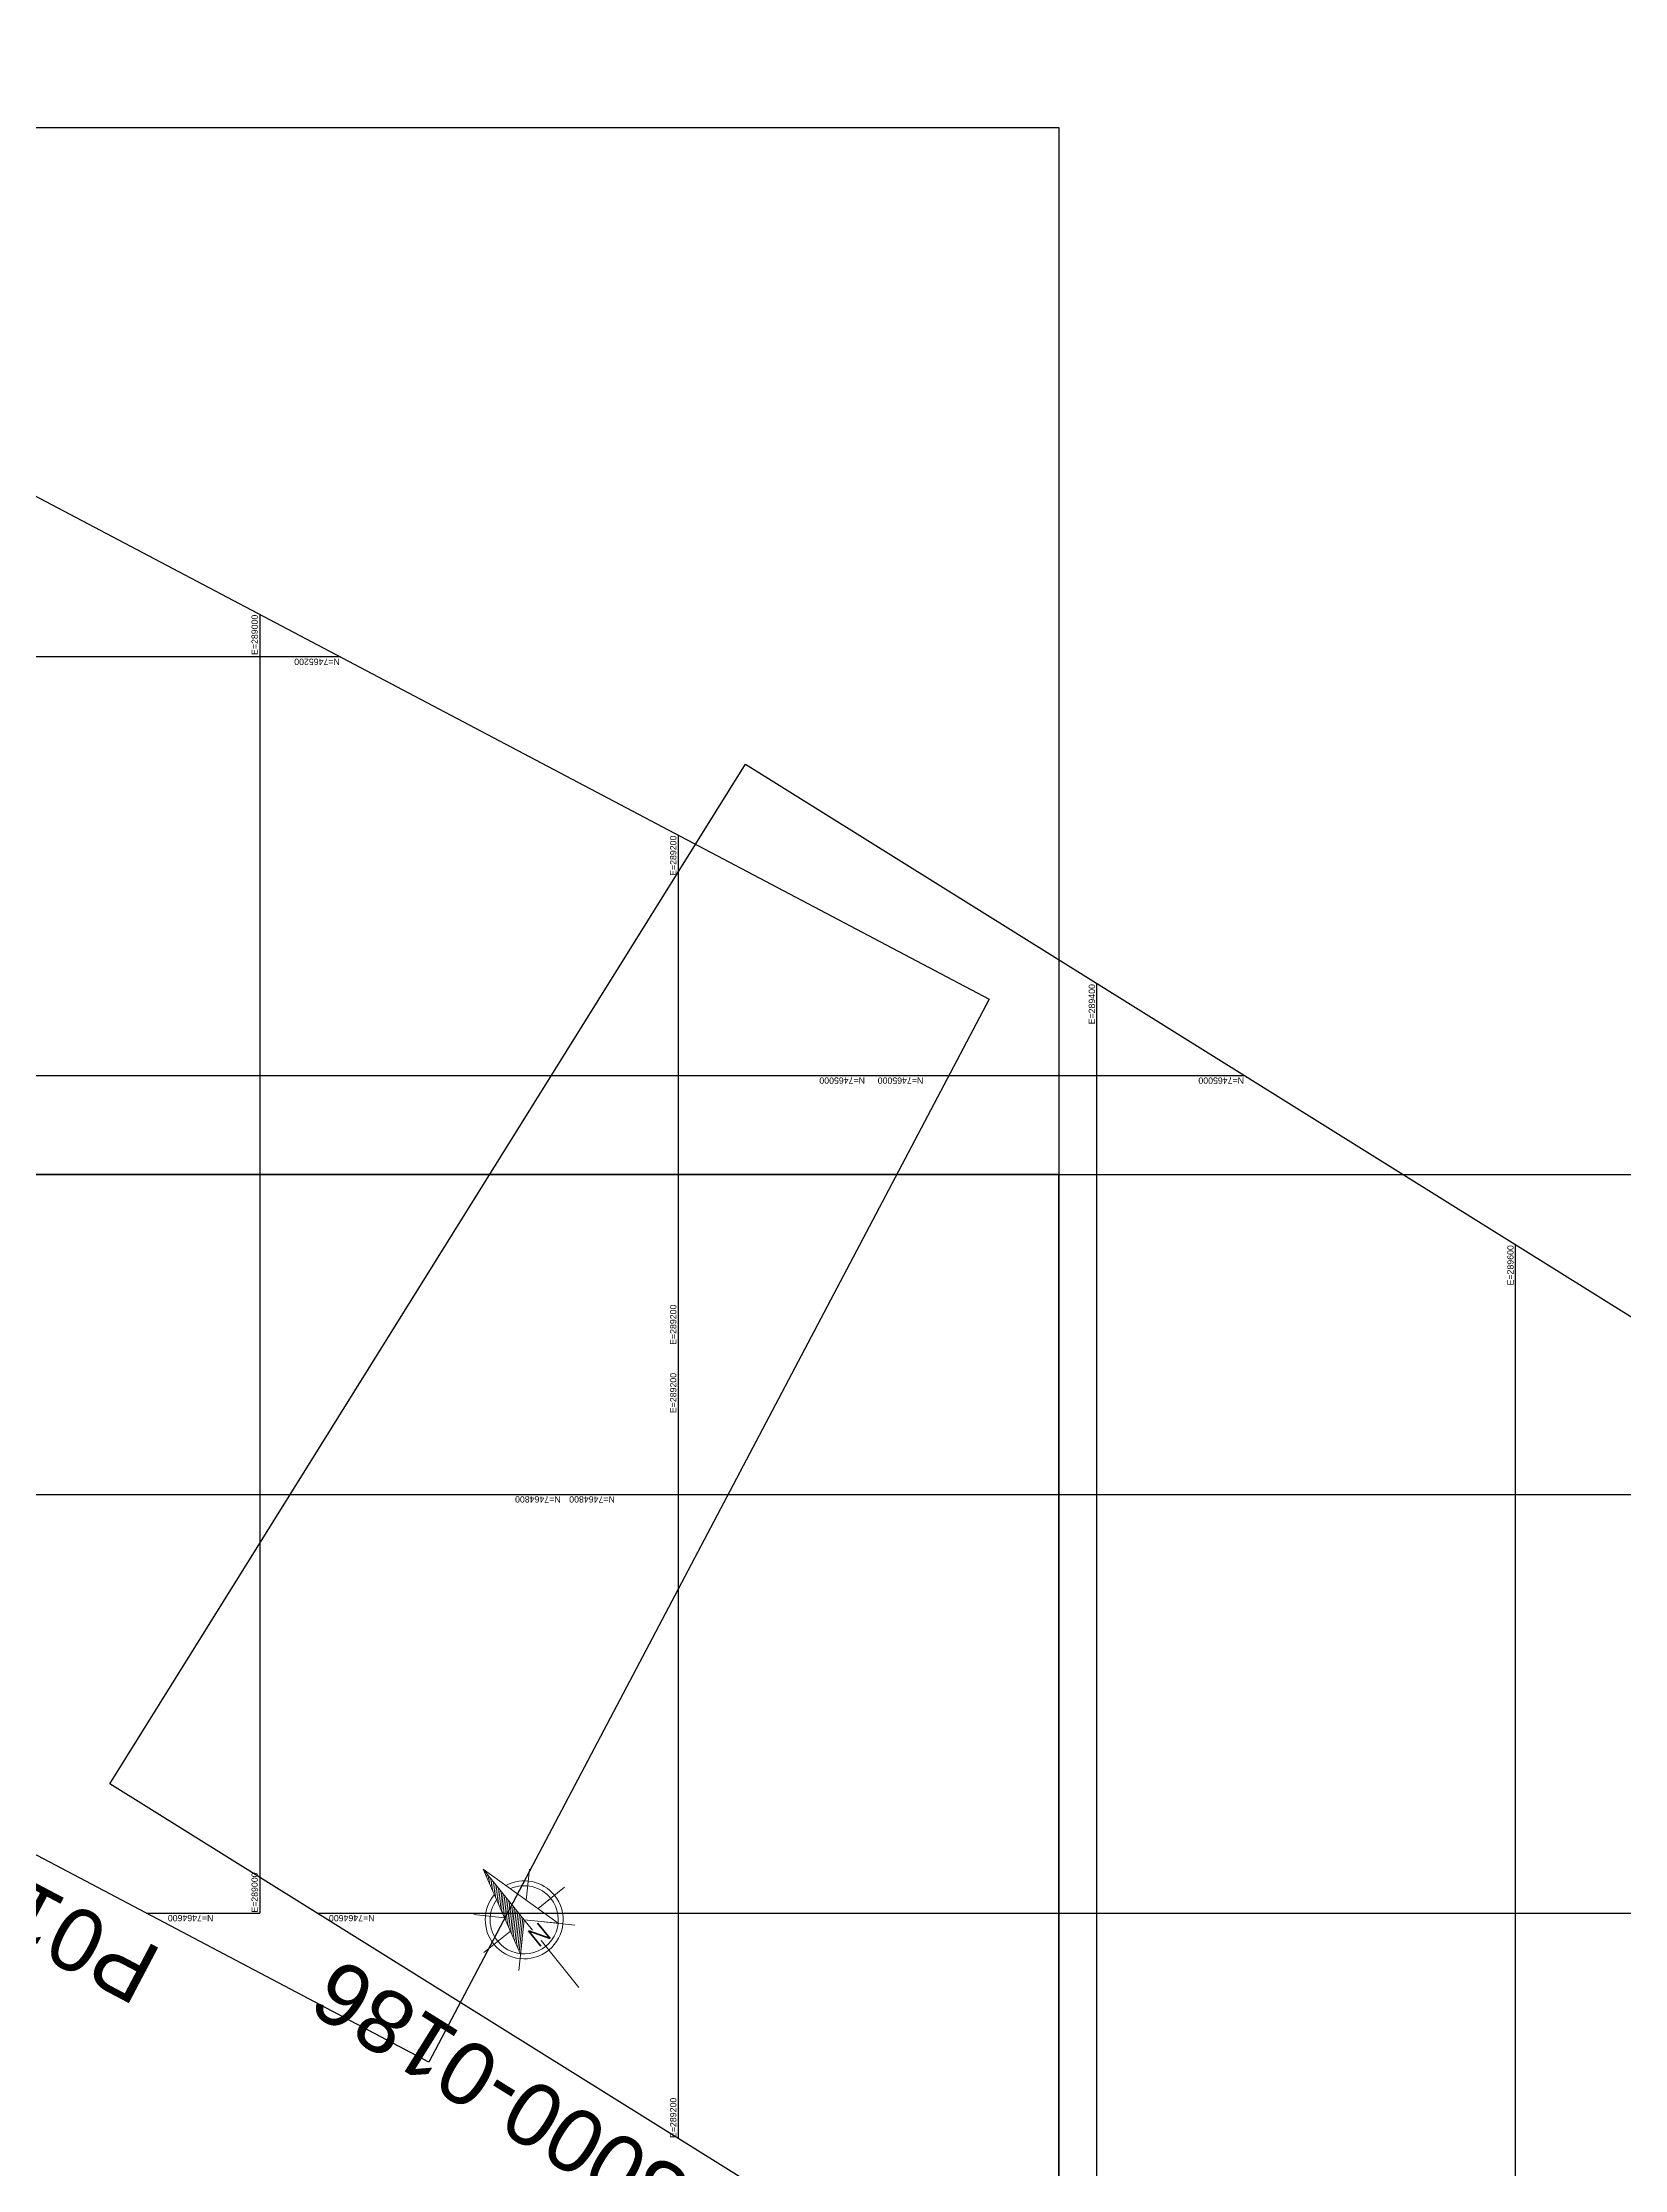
# Model space of a CAD drawing. Header units: metres. Extents: x 286076 to 340267, y 7379330 to 7467005.
# Drawn here: x 288896 to 289652, y 7464478 to 7465493 of the extents above; entities that cross this region are included whole.
import ezdxf
from ezdxf.enums import TextEntityAlignment as Align

# ---------------------------------------------------------------- set-up
doc = ezdxf.new("R2010")
doc.units = ezdxf.units.M
doc.header["$LTSCALE"] = 10
for name, color, linetype in [('A-IMAGENS', 255, 'Continuous'), ('F-MALHA', 8, 'Continuous'), ('f-malha-txt', 8, 'Continuous')]:
    doc.layers.add(name, color=color, linetype=linetype)
doc.layers.add('A-VIEWPORTS', color=2, linetype='Continuous', plot=False)
doc.layers.add('VNOR', color=2, linetype='Continuous', lineweight=9)
doc.styles.add('Arial', font='arial.ttf')
doc.styles.add('R200', font='simplex.shx', dxfattribs={"height": 5})
doc.styles.add('R60', font='arial.ttf', dxfattribs={"height": 1.5})
picture_1 = doc.add_image_def('image7.jpg', size_in_pixel=(5000, 5000))
picture_2 = doc.add_image_def('image11.jpg', size_in_pixel=(5000, 5000))
picture_3 = doc.add_image_def('image19.jpg', size_in_pixel=(5000, 5000))

# ---------------------------------------------------------------- blocks, each defined once
blk = doc.blocks.new('*X50')
at = {"color": 0}
for p, q in [((147.15, -410.22), (147.62, -409.76)), ((147.35, -409.49), (147.62, -409.23)), ((147.55, -408.76), (147.62, -408.7)), ((145.56, -416.06), (147.62, -414)), ((145.76, -415.33), (147.62, -413.47)), ((145.96, -414.6), (147.62, -412.94)), ((146.16, -413.87), (147.62, -412.41)), ((146.36, -413.14), (147.62, -411.88)), ((146.55, -412.41), (147.62, -411.35)), ((146.75, -411.68), (147.62, -410.82)), ((146.95, -410.95), (147.62, -410.29)), ((143.96, -421.9), (147.62, -418.24)), ((144.16, -421.17), (147.62, -417.71)), ((144.36, -420.44), (147.62, -417.18)), ((144.56, -419.71), (147.62, -416.65)), ((144.76, -418.98), (147.62, -416.12)), ((144.96, -418.25), (147.62, -415.59)), ((145.16, -417.52), (147.62, -415.06)), ((145.36, -416.79), (147.62, -414.53)), ((142.76, -426.28), (147.62, -421.42)), ((142.96, -425.55), (147.62, -420.89)), ((143.16, -424.82), (147.62, -420.36)), ((143.36, -424.09), (147.62, -419.83)), ((143.56, -423.36), (147.62, -419.3)), ((143.76, -422.63), (147.62, -418.77))]:
    blk.add_line(p, q, dxfattribs=at)
blk = doc.blocks.new('NORTE')
at = {"layer": 'VNOR'}
for p, q in [((0, 12.98), (0, -2.64)), ((-2.79, 2.79), (-7.15, 7.15)), ((2.79, 2.79), (7.15, 7.15)), ((-3.55, 0), (-10.31, 0)), ((3.55, 0), (10.31, 0)), ((-2.79, -2.79), (-7.15, -7.15)), ((2.79, -2.79), (7.15, -7.15)), ((0, -5.33), (0, -17.3))]:
    blk.add_line(p, q, dxfattribs=at)
blk.add_lwpolyline([(-4.87, -4.81), (0, 12.98), (4.85, -4.75), (0, 0), (-4.87, -4.81)], dxfattribs=at)
for points in [[(-7.76, 0, 1), (7.76, 0, 0.359415), (1.47, 7.62, 1)], [(-1.47, 7.62, 0.359415), (-7.76, 0, 1)]]:
    blk.add_lwpolyline(points, format="xyb", dxfattribs=at)
for start, end in [(105.027, 180), (0, 74.973), (180, 0)]:
    blk.add_arc((0, 0), 6.79, start, end, dxfattribs=at)
at = {"layer": 'VNOR', "xscale": 0.9704247146844865, "yscale": 0.9704247146844865, "zscale": 0.9704247146844865}
blk.add_blockref('*X50', (-143.25, 409.42), dxfattribs=at)
at = {"layer": 'VNOR', "style": 'R200'}
blk.add_attdef('NORTE', (-1.39, -6.14), '', height=3.93, dxfattribs=at)

msp = doc.modelspace()

# ---------------------------------------------------------------- linework, layer by layer
at = {"layer": 'A-VIEWPORTS', "color": 2, "linetype": 'Continuous', "lineweight": -3}
for points in [[(289080.8, 7464528.8), (287887.2, 7465158.3), (288155, 7465666), (289348.6, 7465036.5)], [(290073.5, 7463947.6), (288928.4, 7464661.7), (289232.1, 7465148.7), (290377.2, 7464434.6)]]:
    msp.add_lwpolyline(points, close=True, dxfattribs=at)
at = {"layer": 'F-MALHA'}
for p, q in [((289000, 7465220.4), (289000, 7464599.9)), ((289038.6, 7465200), (288019.4, 7465200)), ((289200, 7465114.9), (289200, 7464871.1)), ((289400, 7464367.6), (289400, 7465044)), ((288187.4, 7465000), (289295, 7465000)), ((289295, 7465000), (289470.6, 7465000)), ((289600, 7464242.8), (289600, 7464919.3)), ((289200, 7464871.1), (289200, 7464492.3)), ((288566.6, 7464800), (289147.6, 7464800)), ((289147.6, 7464800), (289791.3, 7464800)), ((288945.8, 7464600), (289000.1, 7464600)), ((289027.3, 7464600), (290112, 7464600))]:
    msp.add_line(p, q, dxfattribs=at)

# ---------------------------------------------------------------- block references
at = {"layer": 'VNOR', "xscale": 2.4, "yscale": 2.4, "zscale": 2.4, "rotation": 38.90413845540418}
msp.add_blockref('NORTE', (289126.4, 7464596.8, 709), dxfattribs=at).add_auto_attribs({'NORTE': 'N'})

# ---------------------------------------------------------------- texts
at = {"layer": 'A-VIEWPORTS', "color": 2, "linetype": 'Continuous', "lineweight": -3, "char_height": 30, "attachment_point": 8, "style": 'Arial'}
for s, insert, rotation in [('P01454-1211-DE-3000-0182P01454-1211-DE-3000-0187', (288478.7, 7464833.4), 152.1905), ('P01454-1211-DE-3000-0182P01454-1211-DE-3000-0186', (289494.8, 7464294.9), 148.0509)]:
    msp.add_mtext(s, dxfattribs=dict(at, insert=insert, rotation=rotation))
at = {"layer": 'f-malha-txt', "style": 'R60'}
for s, rotation, p in [('E=289000', 90, (289000, 7465220.1)), ('E=289200', 90, (289200, 7465114.6)), ('E=289400', 90, (289400, 7465043.7)), ('N=7465000', 180, (289295.3, 7465000)), ('E=289600', 90, (289600, 7464919)), ('E=289200', 90, (289200, 7464858)), ('N=7464800', 180, (289147.9, 7464800)), ('N=7464600', 180, (288956.1, 7464600)), ('N=7464600', 180, (289033.1, 7464600))]:
    msp.add_text(s, height=3, rotation=rotation, dxfattribs=at).set_placement(p, align=Align.BOTTOM_RIGHT)
for s, rotation, p in [('N=7465200', 180, (289038.3, 7465200)), ('N=7465000', 180, (289289.2, 7465000)), ('N=7465000', 180, (289470.3, 7465000)), ('E=289200', 90, (289200, 7464871.4)), ('N=7464800', 180, (289143.8, 7464800)), ('E=289000', 90, (289000, 7464600.2)), ('E=289200', 90, (289200, 7464492.6))]:
    msp.add_text(s, height=3, rotation=rotation, dxfattribs=at).set_placement(p, align=Align.BOTTOM_LEFT)

# ---------------------------------------------------------------- pictures from other files: only their frames are drawn
at = {"layer": 'A-IMAGENS', "transparency": 33554687}
image = msp.add_image(picture_3, insert=(288881.9, 7464952.8), size_in_units=(500, 500), dxfattribs=dict(at, brightness=90))
image.dxf.flags = 7
image = msp.add_image(picture_2, insert=(288881.9, 7464452.8), size_in_units=(500, 500), dxfattribs=dict(at, brightness=90))
image.dxf.flags = 7
image = msp.add_image(picture_1, insert=(289381.9, 7464452.8), size_in_units=(500, 500), dxfattribs=dict(at, brightness=90))
image.dxf.flags = 6

doc.saveas('drawing.dxf')
